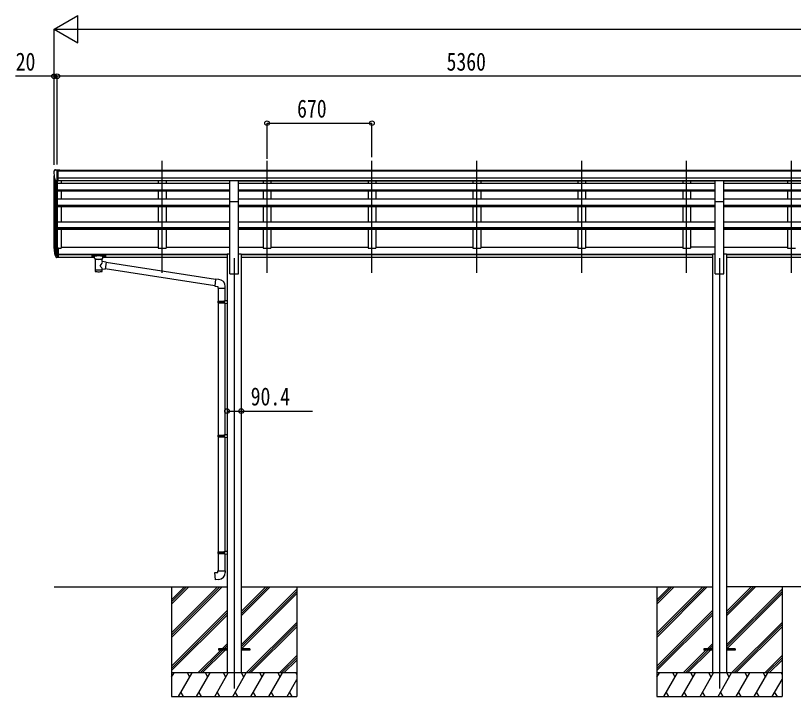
# Model space of a CAD drawing. Units: millimetres, scale not verified. Extents: x -14718 to 14718, y -10395 to 10395.
# Drawn here: x -5864 to -895, y -6038 to -1688 of the extents above; entities that cross this region are included whole.
import ezdxf
from ezdxf.enums import TextEntityAlignment as Align

# ---------------------------------------------------------------- set-up
doc = ezdxf.new("R2010")
doc.units = ezdxf.units.MM
doc.header["$LTSCALE"] = 40
for name, color, linetype in [('0-3_YKK_12', 2, 'Continuous'), ('0-4_YKK_13', 4, 'Continuous'), ('0-5_YKK_A1', 4, 'Continuous'), ('0-6_YKK_D', 6, 'Continuous')]:
    doc.layers.add(name, color=color, linetype=linetype)
doc.styles.add('ＭＳ ゴシック', font='')
doc.styles.get('ＭＳ ゴシック').set_extended_font_data('MS Gothic')

msp = doc.modelspace()

# ---------------------------------------------------------------- linework, layer by layer
at = {"layer": '0-3_YKK_12'}
for p, q in [((-4927.43, -3331.29), (-4927.43, -2616.41)), ((-4257.43, -3331.29), (-4257.43, -2616.41)), ((-3587.43, -3331.29), (-3587.43, -2616.41)), ((-2917.43, -3331.29), (-2917.43, -2616.41)), ((-2247.43, -3331.29), (-2247.43, -2616.41)), ((-1577.43, -3331.29), (-1577.43, -2616.41)), ((-907.43, -3331.29), (-907.43, -2616.41)), ((-4467.43, -3237.5), (-4467.43, -5987.5)), ((-1367.43, -3237.5), (-1367.43, -5987.5))]:
    msp.add_line(p, q, dxfattribs=at)
at = {"layer": '0-4_YKK_13'}
for p, q in [((-5612.52, -2674.6), (-5616.59, -2680.4)), ((-5609.43, -2674.03), (-5611.76, -2674.17)), ((-5609.43, -2674.03), (-5590.93, -2674.03)), ((-5597.43, -2747.01), (-5597.43, -2674.03)), ((-5590.93, -2674.03), (-5580.93, -2674.12)), ((-5590.93, -2746.01), (-5590.93, -2674.03)), ((-5580.93, -2675.63), (-5580.93, -2674.12)), ((-5619.43, -2683.4), (-5619.43, -2684.03)), ((-5605.05, -2745.2), (-5614.33, -2729.13)), ((-5597.43, -2747.01), (-5602.64, -2746.7)), ((-5590.93, -2746.01), (-5597.43, -2746.01)), ((-4439.93, -2744.27), (-4494.93, -2744.27)), ((-4494.93, -2875.97), (-4494.93, -2744.27)), ((-4439.93, -2875.97), (-4439.93, -2744.27)), ((-1339.93, -2744.27), (-1394.93, -2744.27)), ((-1394.93, -2875.97), (-1394.93, -2744.27)), ((-1339.93, -2875.97), (-1339.93, -2744.27)), ((-4494.93, -2875.97), (-4439.93, -2875.97)), ((-1394.93, -2875.97), (-1339.93, -2875.97)), ((-5597.43, -3172.2), (-5597.43, -3234.09)), ((-5590.93, -3172.2), (-5597.43, -3172.2)), ((-5590.93, -3172.2), (-5590.93, -3233.27)), ((-5615.04, -3198.24), (-5604.87, -3217.42)), ((-5603.86, -3216.17), (-5613.62, -3197.75)), ((-5612.45, -3215.1), (-5604.87, -3232.59)), ((-5597.43, -3216.92), (-5602.56, -3216.92)), ((-5597.43, -3218.92), (-5602.28, -3218.92)), ((-5590.93, -3210.52), (-5597.43, -3210.52)), ((-5590.93, -3215.92), (-5597.43, -3215.92)), ((-5375.93, -3219), (-5375.93, -3229.76)), ((-5375.93, -3219.19), (-5375.93, -3220.73)), ((-5373.93, -3218.33), (-5290.93, -3218.33)), ((-5373.93, -3220.51), (-5290.93, -3220.51)), ((-5359.43, -3237.23), (-5359.43, -3226.95)), ((-5305.43, -3237.23), (-5305.43, -3226.95)), ((-5288.93, -3219), (-5288.93, -3229.76)), ((-5597.43, -3234.09), (-5602.28, -3234.09)), ((-5590.93, -3233.27), (-5597.43, -3233.27)), ((-5373.93, -3230.42), (-5359.43, -3230.42)), ((-5355.33, -3241.73), (-5355.35, -3322.02)), ((-5309.53, -3259.3), (-5309.53, -3241.72)), ((-5284.31, -3263.21), (-5309.53, -3259.3)), ((-5305.43, -3230.42), (-5290.93, -3230.42)), ((-5284.31, -3263.21), (-5291.33, -3308.47)), ((-4586.72, -3373.5), (-5284.62, -3265.22)), ((-5309.51, -3322.02), (-5309.53, -3305.39)), ((-5309.53, -3305.65), (-5291.33, -3308.47)), ((-4590.39, -3415.43), (-5291.06, -3306.73)), ((-4565.71, -3373.31), (-4586.55, -3371.49)), ((-4524.63, -3429.06), (-4524.63, -3418.14)), ((-4570.63, -3429.06), (-4524.63, -3429.06)), ((-4568.63, -3429.06), (-4568.63, -3511.58)), ((-4526.63, -3429.06), (-4526.63, -3509.02)), ((-4570.63, -3513.58), (-4569.63, -3511.58)), ((-4570.63, -3513.58), (-4526.63, -3513.58)), ((-4570.63, -3513.58), (-4570.63, -3521.58)), ((-4570.63, -3521.58), (-4526.63, -3521.58)), ((-4570.63, -3521.58), (-4569.63, -3523.58)), ((-4569.63, -3511.58), (-4526.63, -3511.58)), ((-4569.63, -3523.58), (-4526.63, -3523.58)), ((-4568.63, -3523.58), (-4568.63, -4367.76)), ((-4531.11, -3513.58), (-4531.54, -3511.58)), ((-4528.63, -3509.08), (-4512.63, -3508.61)), ((-4528.63, -3511.08), (-4528.63, -3509.08)), ((-4528.63, -3511.08), (-4526.63, -3511.08)), ((-4528.63, -3526.08), (-4528.63, -3524.08)), ((-4528.63, -3526.08), (-4512.63, -3526.55)), ((-4526.63, -3526.13), (-4526.63, -4365.2)), ((-4512.63, -3508.61), (-4512.63, -3526.55)), ((-4570.63, -4369.76), (-4569.63, -4367.76)), ((-4570.63, -4369.76), (-4526.63, -4369.76)), ((-4570.63, -4369.76), (-4570.63, -4377.76)), ((-4569.63, -4367.76), (-4526.63, -4367.76)), ((-4531.11, -4369.76), (-4531.54, -4367.76)), ((-4528.63, -4365.26), (-4512.63, -4364.79)), ((-4528.63, -4367.26), (-4528.63, -4365.26)), ((-4528.63, -4367.26), (-4526.63, -4367.26)), ((-4512.63, -4364.79), (-4512.63, -4382.73)), ((-4570.63, -4377.76), (-4526.63, -4377.76)), ((-4570.63, -4377.76), (-4569.63, -4379.76)), ((-4569.63, -4379.76), (-4526.63, -4379.76)), ((-4568.63, -4379.76), (-4568.63, -5112.92)), ((-4528.63, -4382.26), (-4528.63, -4380.26)), ((-4528.63, -4382.26), (-4512.63, -4382.73)), ((-4526.63, -4382.32), (-4526.63, -5110.36)), ((-4570.63, -5114.92), (-4569.63, -5112.92)), ((-4570.63, -5114.92), (-4526.63, -5114.92)), ((-4570.63, -5114.92), (-4570.63, -5122.92)), ((-4569.63, -5112.92), (-4526.63, -5112.92)), ((-4531.11, -5114.92), (-4531.54, -5112.92)), ((-4528.63, -5110.42), (-4512.63, -5109.95)), ((-4528.63, -5112.42), (-4528.63, -5110.42)), ((-4528.63, -5112.42), (-4526.63, -5112.42)), ((-4512.63, -5109.95), (-4512.63, -5127.89)), ((-4570.63, -5122.92), (-4526.63, -5122.92)), ((-4570.63, -5122.92), (-4569.63, -5124.92)), ((-4569.63, -5124.92), (-4526.63, -5124.92)), ((-4568.63, -5124.92), (-4568.63, -5234.92)), ((-4528.63, -5127.42), (-4528.63, -5125.42)), ((-4528.63, -5127.42), (-4512.63, -5127.89)), ((-4526.63, -5127.48), (-4526.63, -5234.92)), ((-4570.63, -5234.92), (-4524.63, -5234.92)), ((-4570.63, -5244.92), (-4570.63, -5234.92)), ((-4524.63, -5234.92), (-4524.63, -5245.84)), ((-4567.43, -5733), (-4567.43, -5742)), ((-4512.63, -5733), (-4567.43, -5733)), ((-4512.63, -5742), (-4567.43, -5742)), ((-4367.43, -5733), (-4422.23, -5733)), ((-4367.43, -5742), (-4422.23, -5742)), ((-4367.43, -5733), (-4367.43, -5742)), ((-1467.43, -5733), (-1467.43, -5742)), ((-1412.63, -5733), (-1467.43, -5733)), ((-1412.63, -5742), (-1467.43, -5742)), ((-1267.43, -5733), (-1322.23, -5733)), ((-1267.43, -5742), (-1322.23, -5742)), ((-1267.43, -5733), (-1267.43, -5742))]:
    msp.add_line(p, q, dxfattribs=at)
for points in [[(-5375.93, -3219), (-5375.89, -3218.8), (-5375.81, -3218.66), (-5375.71, -3218.57), (-5375.61, -3218.51), (-5375.49, -3218.47), (-5375.2, -3218.4), (-5374.71, -3218.36), (-5374.16, -3218.34), (-5373.93, -3218.33)], [(-5290.93, -3218.33), (-5290.58, -3218.34), (-5290.05, -3218.36), (-5289.6, -3218.41), (-5289.29, -3218.49), (-5289.13, -3218.59), (-5289.01, -3218.73), (-5288.94, -3218.91), (-5288.93, -3219)], [(-5375.93, -3229.76), (-5375.89, -3229.95), (-5375.81, -3230.09), (-5375.71, -3230.18), (-5375.61, -3230.24), (-5375.49, -3230.29), (-5375.2, -3230.35), (-5374.71, -3230.4), (-5374.16, -3230.42), (-5373.93, -3230.42)], [(-5359.39, -3237.17), (-5359.42, -3237.53), (-5359.17, -3238.49), (-5358.65, -3239.37), (-5357.85, -3240.21), (-5356.73, -3241.01), (-5355.33, -3241.73)], [(-5309.53, -3241.72), (-5309.3, -3241.63), (-5307.94, -3240.89), (-5306.83, -3240.04), (-5306.07, -3239.18), (-5305.61, -3238.28), (-5305.44, -3237.39)], [(-5290.93, -3230.42), (-5290.58, -3230.42), (-5290.05, -3230.39), (-5289.6, -3230.34), (-5289.29, -3230.26), (-5289.13, -3230.16), (-5289.01, -3230.03), (-5288.94, -3229.85), (-5288.93, -3229.76)], [(-4586.55, -3371.49), (-4590.55, -3417.31), (-4570.63, -3419.06), (-4570.63, -3429.06)], [(-4531.11, -3513.58), (-4531.11, -3521.58), (-4531.54, -3523.58)], [(-4528.63, -3524.08), (-4526.63, -3524.08), (-4526.63, -3511.08)], [(-4531.11, -4369.76), (-4531.11, -4377.76), (-4531.54, -4379.76)], [(-4528.63, -4380.26), (-4526.63, -4380.26), (-4526.63, -4367.26)], [(-4531.11, -5114.92), (-4531.11, -5122.92), (-4531.54, -5124.92)], [(-4528.63, -5125.42), (-4526.63, -5125.42), (-4526.63, -5112.42)], [(-4565.71, -5290.67), (-4586.55, -5292.49), (-4590.55, -5246.67), (-4570.63, -5244.92)]]:
    msp.add_lwpolyline(points, dxfattribs=at)
for centre, radius, start, end in [((-5616.43, -2683.4), 3, 93, 180), ((-5611.7, -2675.17), 1, 93.5, 145), ((-5417.43, -2684.03), 202, 180, 192.90261), ((-5602.46, -2743.7), 3, 210, 266.5), ((-5528.77, -3176.08), 89.07, 174.49576, 194.41188), ((-5529.48, -3171.8), 88.05, 177.22392, 197.21071), ((-5484.21, -3179.02), 133.22, 183.27987, 195.71302), ((-5602.28, -3215.92), 3, 210, 270), ((-5602.56, -3215.42), 1.5, 210, 270), ((-5602.28, -3231.09), 3, 210, 270), ((-4569.63, -3418.14), 45, 0, 85), ((-4569.63, -5245.84), 45, 275, 0)]:
    msp.add_arc(centre, radius, start, end, dxfattribs=at)
for centre, major_axis, ratio, start_param, end_param in [((-5373.93, -3220.73), (2, 0), 0.109601, 1.5707963, 3.1415927), ((-5332.43, -3226.95), (27, 0), 0.122176, 6.2831853, 9.424778), ((-5290.93, -3220.73), (2, 0), 0.109601, 0, 1.5707963), ((-5332.42, -3242.18), (-22.91, 0.42), 0.072511, 0.0008029, 1.5715993), ((-5332.42, -3243.81), (-22.91, 0.42), 0.072511, 0.0008029, 1.5715993), ((-5332.44, -3242.18), (22.92, 0.42), 0.07247, 4.71158, 6.2823764), ((-5332.44, -3243.81), (22.92, 0.42), 0.07247, 4.71158, 6.2823764), ((-5332.43, -3285.84), (-22.81, -26.62), 0.234429, 1.6855472, 3.1268519), ((-5321.43, -3237.23), (16, 0), 0.361356, 6.2636979, 6.2831853), ((-5332.43, -3322.02), (22.92, 0), 0.101955, 3.1415499, 6.2833984), ((-5332.43, -3309.58), (22.91, 0), 0.122865, 3.1415927, 6.2831853), ((-5329.88, -3283.2), (20.32, -22.25), 0.045535, 0.0389954, 1.3075346)]:
    msp.add_ellipse(centre, major_axis=major_axis, ratio=ratio, start_param=start_param, end_param=end_param, dxfattribs=at)
at = {"layer": '0-5_YKK_A1'}
for p, q in [((-5590.93, -2675.63), (-253.93, -2675.63)), ((-5590.93, -2680.98), (-253.93, -2680.98)), ((-5617.43, -3176.07), (-5617.43, -2712.38)), ((-5613.15, -2731.18), (-5613.15, -3198.64)), ((-5590.93, -2724.51), (-243.93, -2724.51)), ((-5603.43, -2746.54), (-5603.43, -3216.64)), ((-5597.43, -2747.01), (-5597.43, -3172.2)), ((-4494.93, -2760.41), (-5597.43, -2760.41)), ((-5590.93, -2742.18), (-243.93, -2742.18)), ((-4494.93, -2744.55), (-5590.93, -2744.55)), ((-5572.43, -2744.55), (-5572.43, -2760.41)), ((-4952.43, -2744.64), (-4952.43, -2760.41)), ((-4902.43, -2744.64), (-4902.43, -2760.41)), ((-4439.93, -2744.55), (-1394.93, -2744.55)), ((-1394.93, -2760.41), (-4439.93, -2760.41)), ((-4282.43, -2744.64), (-4282.43, -2760.41)), ((-4232.43, -2744.64), (-4232.43, -2760.41)), ((-3612.43, -2744.64), (-3612.43, -2760.41)), ((-3562.43, -2744.64), (-3562.43, -2760.41)), ((-2942.43, -2744.64), (-2942.43, -2760.41)), ((-2892.43, -2744.64), (-2892.43, -2760.41)), ((-2272.43, -2744.64), (-2272.43, -2760.41)), ((-2222.43, -2744.64), (-2222.43, -2760.41)), ((-1602.43, -2744.64), (-1602.43, -2760.41)), ((-1552.43, -2744.64), (-1552.43, -2760.41)), ((-1339.93, -2744.67), (-243.93, -2744.67)), ((-237.43, -2760.41), (-1339.93, -2760.41)), ((-932.43, -2744.64), (-932.43, -2760.41)), ((-5597.43, -2802.11), (-4494.93, -2802.11)), ((-5597.43, -2803.8), (-4494.93, -2803.8)), ((-5597.43, -2808.21), (-4494.93, -2808.21)), ((-5572.43, -2808.21), (-5572.43, -2859.18)), ((-4952.43, -2808.21), (-4952.43, -2859.18)), ((-4902.43, -2808.21), (-4902.43, -2859.18)), ((-4439.93, -2802.11), (-1394.93, -2802.11)), ((-4439.93, -2803.8), (-1394.93, -2803.8)), ((-4439.93, -2808.21), (-1394.93, -2808.21)), ((-4282.43, -2808.21), (-4282.43, -2859.18)), ((-4232.43, -2808.21), (-4232.43, -2859.18)), ((-3612.43, -2808.21), (-3612.43, -2859.18)), ((-3562.43, -2808.21), (-3562.43, -2859.18)), ((-2942.43, -2808.21), (-2942.43, -2859.18)), ((-2892.43, -2808.21), (-2892.43, -2859.18)), ((-2272.43, -2808.21), (-2272.43, -2859.18)), ((-2222.43, -2808.21), (-2222.43, -2859.18)), ((-1602.43, -2808.21), (-1602.43, -2859.18)), ((-1552.43, -2808.21), (-1552.43, -2859.18)), ((-1339.93, -2802.11), (-237.43, -2802.11)), ((-1339.93, -2803.8), (-237.43, -2803.8)), ((-1339.93, -2808.21), (-237.43, -2808.21)), ((-932.43, -2808.21), (-932.43, -2859.18)), ((-5597.43, -2859.18), (-4494.93, -2859.18)), ((-4494.93, -3337.5), (-4494.93, -2875.97)), ((-4439.93, -2859.18), (-1394.93, -2859.18)), ((-4439.93, -3337.5), (-4439.93, -2875.97)), ((-1394.93, -3337.5), (-1394.93, -2875.97)), ((-1339.93, -2859.18), (-237.43, -2859.18)), ((-1339.93, -3337.5), (-1339.93, -2875.97)), ((-5597.43, -2899.83), (-4494.93, -2899.83)), ((-5597.43, -2901.52), (-4494.93, -2901.52)), ((-5597.27, -2908.24), (-4494.93, -2908.24)), ((-5572.43, -2908.24), (-5572.43, -3004.93)), ((-4952.43, -2908.24), (-4952.43, -3004.93)), ((-4902.43, -2908.24), (-4902.43, -3004.93)), ((-4439.93, -2899.83), (-1394.93, -2899.83)), ((-4439.93, -2901.52), (-1394.93, -2901.52)), ((-4439.93, -2908.24), (-1394.93, -2908.24)), ((-4282.43, -2908.24), (-4282.43, -3004.93)), ((-4232.43, -2908.24), (-4232.43, -3004.93)), ((-3612.43, -2908.24), (-3612.43, -3004.93)), ((-3562.43, -2908.24), (-3562.43, -3004.93)), ((-2942.43, -2908.24), (-2942.43, -3004.93)), ((-2892.43, -2908.24), (-2892.43, -3004.93)), ((-2272.43, -2908.24), (-2272.43, -3004.93)), ((-2222.43, -2908.24), (-2222.43, -3004.93)), ((-1602.43, -2908.24), (-1602.43, -3004.93)), ((-1552.43, -2908.24), (-1552.43, -3004.93)), ((-1339.93, -2899.83), (-237.43, -2899.83)), ((-1339.93, -2901.52), (-237.43, -2901.52)), ((-1339.93, -2908.24), (-237.27, -2908.24)), ((-932.43, -2908.24), (-932.43, -3004.93)), ((-5597.43, -3004.93), (-4494.93, -3004.93)), ((-4439.93, -3004.93), (-1394.93, -3004.93)), ((-1339.93, -3004.93), (-237.43, -3004.93)), ((-4494.93, -3044.39), (-5597.43, -3044.39)), ((-4494.93, -3046.07), (-5597.43, -3046.07)), ((-4494.93, -3055.11), (-5597.43, -3055.11)), ((-5572.43, -3055.11), (-5572.43, -3173.03)), ((-4952.43, -3055.11), (-4952.43, -3173.03)), ((-4902.43, -3055.11), (-4902.43, -3173.03)), ((-1394.93, -3044.39), (-4439.93, -3044.39)), ((-1394.93, -3046.07), (-4439.93, -3046.07)), ((-1394.93, -3055.11), (-4439.93, -3055.11)), ((-4282.43, -3055.11), (-4282.43, -3173.03)), ((-4232.43, -3055.11), (-4232.43, -3173.03)), ((-3612.43, -3055.11), (-3612.43, -3173.03)), ((-3562.43, -3055.11), (-3562.43, -3173.03)), ((-2942.43, -3055.11), (-2942.43, -3173.03)), ((-2892.43, -3055.11), (-2892.43, -3173.03)), ((-2272.43, -3055.11), (-2272.43, -3173.03)), ((-2222.43, -3055.11), (-2222.43, -3173.03)), ((-1602.43, -3055.11), (-1602.43, -3173.03)), ((-1552.43, -3055.11), (-1552.43, -3173.03)), ((-237.43, -3044.39), (-1339.93, -3044.39)), ((-237.43, -3046.07), (-1339.93, -3046.07)), ((-237.43, -3055.11), (-1339.93, -3055.11)), ((-932.43, -3055.11), (-932.43, -3173.03)), ((-5590.93, -3173.03), (-5572.43, -3173.03)), ((-5572.43, -3168.23), (-4952.43, -3168.23)), ((-4952.43, -3173.03), (-4902.43, -3173.03)), ((-4902.43, -3168.23), (-4494.93, -3168.23)), ((-4439.93, -3168.23), (-4282.43, -3168.23)), ((-4282.43, -3173.03), (-4232.43, -3173.03)), ((-4232.43, -3168.23), (-3612.43, -3168.23)), ((-3612.43, -3173.03), (-3562.43, -3173.03)), ((-3562.43, -3168.23), (-2942.43, -3168.23)), ((-2942.43, -3173.03), (-2892.43, -3173.03)), ((-2892.43, -3168.23), (-2272.43, -3168.23)), ((-2272.43, -3173.03), (-2222.43, -3173.03)), ((-2222.43, -3168.23), (-1602.43, -3168.23)), ((-1602.43, -3173.03), (-1552.43, -3173.03)), ((-1394.93, -3168.23), (-1552.43, -3168.23)), ((-1339.93, -3168.23), (-932.43, -3168.23)), ((-932.43, -3173.03), (-882.43, -3173.03)), ((-5590.93, -3212.54), (-4512.63, -3212.54)), ((-5590.93, -3213.92), (-4512.63, -3213.92)), ((-4512.63, -3211.12), (-4512.63, -5887.5)), ((-4512.63, -3211.12), (-4494.93, -3211.12)), ((-4439.93, -3211.12), (-4422.23, -3211.12)), ((-4422.23, -3211.12), (-4422.23, -5887.5)), ((-4422.23, -3212.54), (-1412.63, -3212.54)), ((-4422.23, -3213.92), (-1412.63, -3213.92)), ((-1412.63, -3211.12), (-1394.93, -3211.12)), ((-1412.63, -3211.12), (-1412.63, -5887.5)), ((-1322.23, -3212.54), (-243.93, -3212.54)), ((-1322.23, -3213.92), (-243.93, -3213.92)), ((-5590.93, -3231.09), (-5359.43, -3231.09)), ((-5305.43, -3231.09), (-4512.63, -3231.09)), ((-4422.23, -3231.09), (-1412.63, -3231.09)), ((-1322.23, -3231.09), (-243.93, -3231.09)), ((-4494.93, -3337.5), (-4439.93, -3337.5)), ((-1394.93, -3337.5), (-1339.93, -3337.5)), ((-5617.43, -5337.5), (-4512.63, -5337.5)), ((-4867.43, -5337.5), (-4867.43, -6037.5)), ((-4867.43, -5631.68), (-4573.25, -5337.5)), ((-4867.43, -5645.82), (-4559.11, -5337.5)), ((-4867.43, -5659.96), (-4544.97, -5337.5)), ((-4867.43, -5447.83), (-4757.1, -5337.5)), ((-4867.43, -5433.69), (-4771.24, -5337.5)), ((-4867.43, -5419.55), (-4785.38, -5337.5)), ((-4422.23, -5337.5), (-1412.63, -5337.5)), ((-4422.23, -5523.13), (-4236.6, -5337.5)), ((-4422.23, -5508.99), (-4250.74, -5337.5)), ((-4422.23, -5494.85), (-4264.88, -5337.5)), ((-4422.23, -5706.98), (-4067.43, -5352.18)), ((-4067.43, -5337.5), (-4067.43, -6037.5)), ((-1767.43, -5337.5), (-1767.43, -6037.5)), ((-1767.43, -5631.68), (-1473.25, -5337.5)), ((-1767.43, -5645.82), (-1459.11, -5337.5)), ((-1767.43, -5659.96), (-1444.97, -5337.5)), ((-1767.43, -5447.83), (-1657.1, -5337.5)), ((-1767.43, -5433.69), (-1671.24, -5337.5)), ((-1767.43, -5419.55), (-1685.38, -5337.5)), ((847.37, -5337.5), (-1322.23, -5337.5)), ((-1322.23, -5523.13), (-1136.6, -5337.5)), ((-1322.23, -5508.99), (-1150.74, -5337.5)), ((-1322.23, -5494.85), (-1164.88, -5337.5)), ((-1322.23, -5706.98), (-967.43, -5352.18)), ((-967.43, -5337.5), (-967.43, -6037.5)), ((-4422.23, -5721.12), (-4067.43, -5366.32)), ((-4419.97, -5733), (-4067.43, -5380.46)), ((-1322.23, -5721.12), (-967.43, -5366.32)), ((-1319.97, -5733), (-967.43, -5380.46)), ((-4867.43, -5843.81), (-4512.63, -5489.01)), ((-4867.43, -5857.95), (-4512.63, -5503.15)), ((-1767.43, -5843.81), (-1412.63, -5489.01)), ((-1767.43, -5857.95), (-1412.63, -5503.15)), ((-4867.43, -5872.09), (-4512.63, -5517.29)), ((-4390.62, -5887.5), (-4067.43, -5564.31)), ((-1767.43, -5872.09), (-1412.63, -5517.29)), ((-1290.62, -5887.5), (-967.43, -5564.31)), ((-4376.48, -5887.5), (-4067.43, -5578.45)), ((-4362.34, -5887.5), (-4067.43, -5592.59)), ((-1276.48, -5887.5), (-967.43, -5578.45)), ((-1262.34, -5887.5), (-967.43, -5592.59)), ((-4544.49, -5733), (-4512.63, -5701.14)), ((-1444.49, -5733), (-1412.63, -5701.14)), ((-4698.99, -5887.5), (-4553.49, -5742)), ((-4684.85, -5887.5), (-4539.35, -5742)), ((-4670.7, -5887.5), (-4525.2, -5742)), ((-4530.35, -5733), (-4512.63, -5715.28)), ((-4516.2, -5733), (-4512.63, -5729.43)), ((-1598.99, -5887.5), (-1453.49, -5742)), ((-1584.85, -5887.5), (-1439.35, -5742)), ((-1570.7, -5887.5), (-1425.2, -5742)), ((-1430.35, -5733), (-1412.63, -5715.28)), ((-1416.2, -5733), (-1412.63, -5729.43)), ((-4178.49, -5887.5), (-4067.43, -5776.44)), ((-4164.35, -5887.5), (-4067.43, -5790.58)), ((-4150.2, -5887.5), (-4067.43, -5804.73)), ((-1078.49, -5887.5), (-967.43, -5776.44)), ((-1064.35, -5887.5), (-967.43, -5790.58)), ((-1050.2, -5887.5), (-967.43, -5804.73)), ((-4067.43, -5887.5), (-4867.43, -5887.5)), ((-4867.43, -5915), (-4851.55, -5887.5)), ((-4822.68, -6037.5), (-4736.08, -5887.5)), ((-4751.08, -5913.48), (-4766.08, -5887.5)), ((-4707.21, -6037.5), (-4620.61, -5887.5)), ((-4635.61, -5913.48), (-4650.61, -5887.5)), ((-4591.74, -6037.5), (-4505.14, -5887.5)), ((-4520.14, -5913.48), (-4535.14, -5887.5)), ((-4476.27, -6037.5), (-4389.67, -5887.5)), ((-4404.67, -5913.48), (-4419.67, -5887.5)), ((-4360.8, -6037.5), (-4274.2, -5887.5)), ((-4289.2, -5913.48), (-4304.2, -5887.5)), ((-4245.33, -6037.5), (-4158.73, -5887.5)), ((-4188.73, -5887.5), (-4173.73, -5913.48)), ((-4073.26, -5887.5), (-4067.43, -5897.6)), ((-967.43, -5887.5), (-1767.43, -5887.5)), ((-1767.43, -5915), (-1751.55, -5887.5)), ((-1722.68, -6037.5), (-1636.08, -5887.5)), ((-1651.08, -5913.48), (-1666.08, -5887.5)), ((-1607.21, -6037.5), (-1520.61, -5887.5)), ((-1535.61, -5913.48), (-1550.61, -5887.5)), ((-1491.74, -6037.5), (-1405.14, -5887.5)), ((-1420.14, -5913.48), (-1435.14, -5887.5)), ((-1376.27, -6037.5), (-1289.67, -5887.5)), ((-1304.67, -5913.48), (-1319.67, -5887.5)), ((-1260.8, -6037.5), (-1174.2, -5887.5)), ((-1189.2, -5913.48), (-1204.2, -5887.5)), ((-1145.33, -6037.5), (-1058.73, -5887.5)), ((-1088.73, -5887.5), (-1073.73, -5913.48)), ((-973.26, -5887.5), (-967.43, -5897.6)), ((-4129.86, -6037.5), (-4067.43, -5929.36)), ((-1029.86, -6037.5), (-967.43, -5929.36)), ((-4807.69, -6011.52), (-4792.69, -6037.5)), ((-4692.22, -6011.52), (-4677.22, -6037.5)), ((-4576.74, -6011.52), (-4561.74, -6037.5)), ((-4461.27, -6011.52), (-4446.28, -6037.5)), ((-4345.8, -6011.52), (-4330.81, -6037.5)), ((-4230.33, -6011.52), (-4215.34, -6037.5)), ((-4114.87, -6011.52), (-4099.87, -6037.5)), ((-1707.69, -6011.52), (-1692.69, -6037.5)), ((-1592.22, -6011.52), (-1577.22, -6037.5)), ((-1476.74, -6011.52), (-1461.74, -6037.5)), ((-1361.27, -6011.52), (-1346.28, -6037.5)), ((-1245.8, -6011.52), (-1230.81, -6037.5)), ((-1130.33, -6011.52), (-1115.34, -6037.5)), ((-1014.87, -6011.52), (-999.87, -6037.5)), ((-4867.43, -6037.5), (-4067.43, -6037.5)), ((-1767.43, -6037.5), (-967.43, -6037.5))]:
    msp.add_line(p, q, dxfattribs=at)
msp.add_lwpolyline([(-1339.93, -3211.12), (-1322.23, -3211.12), (-1322.23, -5887.5)], dxfattribs=at)
at = {"layer": '0-6_YKK_D'}
for p, q in [((-5617.43, -1775.63), (-5465.88, -1688.13)), ((-5465.88, -1863.13), (-5465.88, -1688.13)), ((-5617.43, -2640.85), (-5617.43, -1774.63)), ((-5617.43, -1775.63), (-5465.88, -1863.13)), ((-5617.43, -1775.63), (-5314.32, -1775.63)), ((-5442.43, -1775.63), (4967.57, -1775.63)), ((-5617.43, -2639.85), (-5617.43, -2074.63)), ((-5597.43, -2639.85), (-5597.43, -2074.63)), ((-5597.43, -2639.85), (-5597.43, -2074.63)), ((-237.43, -2075.63), (-5597.43, -2075.63)), ((-4257.43, -2603.45), (-4257.43, -2374.63)), ((-4257.43, -2375.63), (-3587.43, -2375.63)), ((-3587.43, -2591.98), (-3587.43, -2374.63))]:
    msp.add_line(p, q, dxfattribs=at)
for points in [[(-5597.43, -2075.63), (-5617.43, -2075.63), (-5863.73, -2075.63)], [(-4512.63, -4214.39), (-4422.23, -4214.39), (-3965.93, -4214.39)]]:
    msp.add_lwpolyline(points, dxfattribs=at)
for centre in [(-5617.43, -2075.63), (-5597.43, -2075.63), (-5597.43, -2075.63), (-4257.43, -2375.63), (-3587.43, -2375.63), (-4512.63, -4214.39), (-4422.23, -4214.39)]:
    msp.add_circle(centre, 14.88, dxfattribs=at)

# ---------------------------------------------------------------- texts
at = {"layer": '0-6_YKK_D', "style": 'ＭＳ ゴシック', "width": 0.8}
for s, p in [('20', (-5862.73, -2074.63)), ('5360', (-3110.63, -2074.63)), ('670', (-4065.23, -2374.63)), ('90.4', (-4361.73, -4213.39))]:
    msp.add_text(s, height=115.5, dxfattribs=at).set_placement(p, align=Align.BOTTOM_LEFT)

doc.saveas('drawing.dxf')
